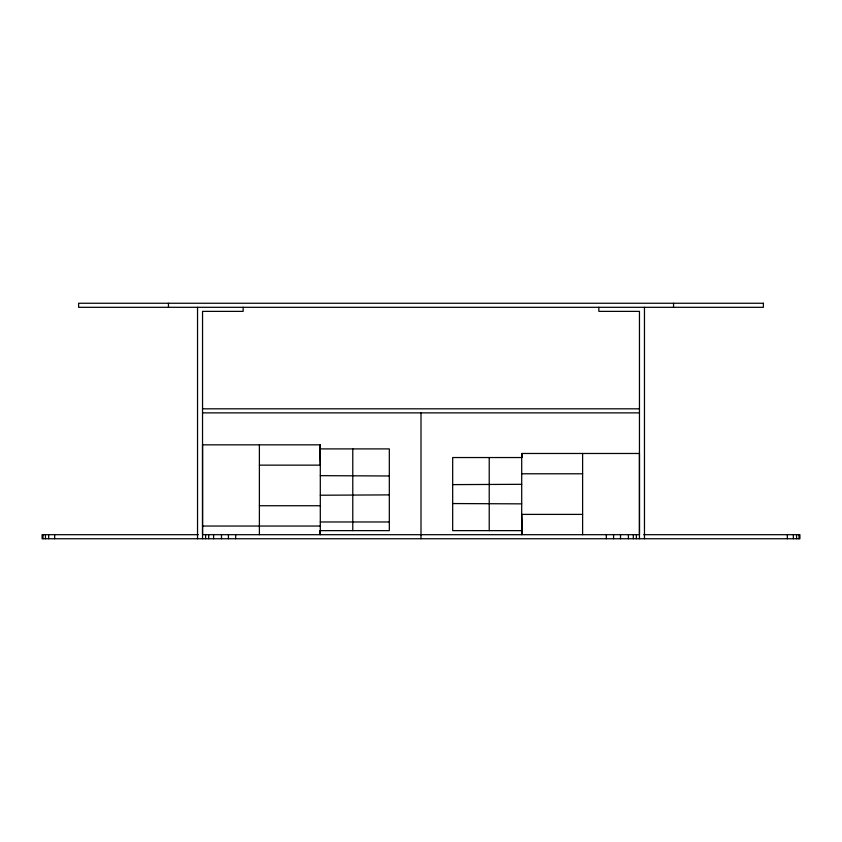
<?xml version="1.0" encoding="UTF-8"?>
<svg xmlns="http://www.w3.org/2000/svg" width="842" height="842" viewBox="0 0 842 842"><rect width="100%" height="100%" fill="white"/><g stroke="black" fill="none" stroke-linecap="round" stroke-linejoin="round"><path stroke-width="1.26" d="M202.543 408.823L202.543 311.372L243.149 311.372L243.149 307.309M639.457 412.875L639.457 534.691L202.543 534.691L202.533 408.823L639.467 408.823M452.68 484.624L521.703 484.308M389.32 494.896L320.297 495.222M202.533 412.875L639.467 412.875L639.457 311.372L598.851 311.372L598.851 307.309M259.389 465.142L320.297 465.142A40.437 1.958 85.2 0 1 320.297 444.839L202.543 444.839L202.543 538.743M320.297 448.902L389.32 448.902L389.32 530.628L320.297 530.628M582.611 514.388L521.703 514.388A40.437 1.958 85.2 0 1 521.703 534.691L521.703 453.48L639.457 453.48L639.457 538.743M521.703 457.543L452.68 457.543L452.68 530.628L521.703 530.628M521.703 473.783L582.611 473.783M320.297 475.656L389.32 475.983M521.703 503.863L452.68 503.548M259.389 505.737L320.297 505.737M320.297 521.977L389.32 521.977M202.543 526.039L320.297 526.039M198.312 534.691L42.1 534.691L42.1 538.743L799.9 538.743L799.9 534.691L643.688 534.691M798.995 534.691L798.995 538.743M796.553 534.691L796.553 538.743M793.353 534.691L793.353 538.743M787.333 534.691L787.333 538.743M673.547 303.257L673.547 307.309M644.467 307.309L644.467 538.743M636.384 534.691L636.384 538.743M633.321 534.691L633.321 538.743M628.406 534.691L628.406 538.743M620.512 534.691L620.512 538.743M613.576 534.691L613.576 538.743M606.324 534.691L606.324 538.743M582.611 453.48L582.611 534.691M489.223 457.543L489.223 530.628M421 412.875L421 538.743M352.777 448.902L352.777 530.628M320.297 444.839L320.297 534.691A40.437 1.958 -85.2 0 1 319.781 530.881M259.389 444.839L259.389 534.691M235.676 534.691L235.676 538.743M228.424 534.691L228.424 538.743M221.488 534.691L221.488 538.743M213.594 534.691L213.594 538.743M208.679 534.691L208.679 538.743M205.616 534.691L205.616 538.743M197.533 307.309L197.533 538.743M168.453 303.257L168.453 307.309M54.667 534.691L54.667 538.743M48.647 534.691L48.647 538.743M45.447 534.691L45.447 538.743M43.005 534.691L43.005 538.743M521.703 453.48A40.437 1.958 -85.2 0 1 522.219 457.29M763.389 303.257L78.611 303.257L78.611 307.309L763.389 307.309L763.389 303.257"/></g></svg>
